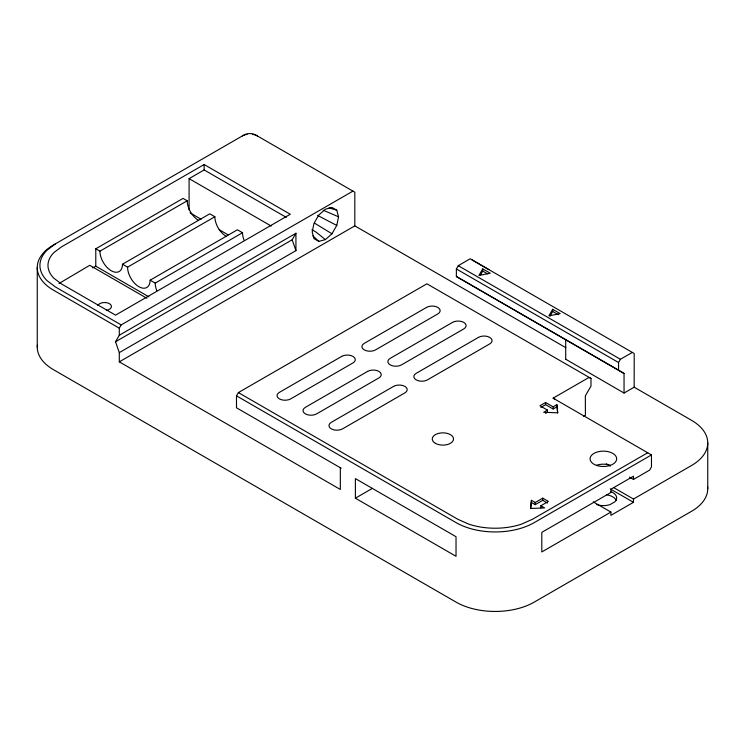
<?xml version="1.0" encoding="UTF-8"?>
<svg xmlns="http://www.w3.org/2000/svg" width="745" height="745" viewBox="0 0 745 745"><rect width="100%" height="100%" fill="white"/><g stroke="black" fill="none" stroke-linecap="round" stroke-linejoin="round"><path stroke-width="1.12" d="M355.384 498.191L355.384 478.607L456.024 536.707L456.024 556.292L355.384 498.191L372.416 488.357M472.013 259.865L634.2 353.503L634.172 387.195L624.049 393.043L624.04 373.496L456.368 276.507L456.368 268.964L458.25 265.704L470.132 258.776L488.943 269.653M545.582 404.665L545.582 402.496L553.107 406.835L553.107 409.005L545.582 404.665L540.879 407.375M545.582 402.496L539.939 405.755L547.463 410.095L547.463 412.264L545.582 413.354M557.577 412.944L556.869 404.665L553.107 406.835M629.451 477.135L633.474 479.463L633.492 476.204L610.9 489.232L610.9 492.492L541.801 532.358L541.801 551.952L610.9 512.076L610.9 515.335L633.474 502.307L633.474 499.048L613.861 487.724M540.861 505.753L548.385 501.413L542.742 498.154L535.217 502.493L531.455 500.323L530.514 508.472L544.623 507.922L540.861 505.753L540.861 507.922M530.757 508.602L531.455 500.323M336.777 225.428L338.547 216.804L336.777 210.22L331.963 207.436L325.379 209.205L318.795 215.044L313.971 223.388L312.211 232.012L313.971 238.596L318.795 241.38L325.379 239.611L331.963 233.772L336.777 225.428L317.603 215.417M552.678 309.305L548.916 315.833L560.203 313.654L552.678 309.305L552.688 311.475L549.996 316.141M340.335 467.739L340.335 489.465L119.293 361.846L119.293 352.618L115.531 341.759L119.293 335.241L119.293 328.182L121.174 324.922L352.934 191.12M115.531 341.759L292.17 239.778L295.933 233.26L119.293 335.241M341.21 468.251L236.491 407.794L236.491 395.846L238.372 392.587L426.913 283.808L590.99 378.46L590.99 386.068L585.346 395.846L585.421 415.375L583.456 416.511M624.04 373.496L618.555 370.144L618.546 362.526L620.427 359.276L632.319 352.413M482.741 268.889L478.942 275.464L490.266 273.238L482.741 268.889L482.751 271.059L480.581 274.812M55.465 243.829L46.991 250.208A52.653 30.396 0 0 0 46.991 280.604L55.465 286.983L121.174 324.922M58.967 283.519L89.763 265.295L146.867 298.27M624.049 393.043L565.827 359.276M633.474 479.463L649.584 470.142L651.475 466.882L651.465 454.934L553.107 398.147L589.109 377.38L590.99 378.46M204.139 164.515L61.472 246.874L53.957 252.527A44.598 25.749 0 0 0 53.957 278.285L61.472 283.938L115.531 315.144L290.289 214.253L204.139 164.515L204.139 169.944L286.285 217.372M189.09 209.978L189.09 178.632L204.139 169.944M148.879 296.827L95.779 266.17L95.779 248.793L183.065 198.393L187.209 200.787A15.962 9.219 60 0 0 198.496 220.334M95.779 248.793L99.923 251.177L187.209 200.787M92.771 267.902L95.779 266.17M99.923 251.177A15.962 9.219 60 0 0 111.21 270.733A15.962 9.219 60 0 0 122.497 264.214L209.783 213.815L214.858 216.748A15.962 9.219 60 0 0 226.145 236.305M122.497 264.214L127.572 267.148L214.858 216.748M127.572 267.148A15.962 9.219 60 0 0 138.859 286.695A15.962 9.219 60 0 0 150.145 280.176L237.431 229.786L242.516 232.719A15.962 9.219 60 0 0 244.025 240.104M150.145 280.176L155.23 283.109L242.516 232.719M119.293 352.618L295.933 250.637L295.933 233.26M119.293 361.846L354.816 225.875L565.809 347.682M547.463 410.095L543.701 412.264L557.809 412.814L556.869 404.665M553.107 409.005L556.869 406.835M531.455 502.493L535.217 504.663L542.742 500.323L547.445 503.043M647.703 452.764L532.517 519.256L521.481 524.154A52.653 30.396 0 0 1 468.829 524.154L457.784 519.256L238.372 392.587M651.465 454.934L534.277 522.59A55.335 31.951 0 0 1 456.024 522.59L236.491 395.846M633.474 499.048L691.546 465.504A55.335 31.951 0 0 0 691.546 420.32L634.172 387.195M329.057 207.836L336.777 210.22M338.547 216.804L323.181 210.211M314.52 223.127L331.963 233.772M311.904 229.749L315.973 232.012L325.379 239.611M482.751 271.059L487.454 273.778M552.688 311.475L558.331 314.735M458.25 265.704L620.427 359.276M456.368 268.964L618.546 362.526M456.368 276.507L618.555 370.144M189.09 178.632L271.236 226.061M190.087 212.874L201.113 219.235M219.142 229.646L228.156 234.852M606.29 463.762L610.323 466.091M610.313 488.953L633.474 502.307M593.234 501.879L610.9 512.076M119.293 328.182L53.454 290.168A55.335 31.951 0 0 1 53.454 244.984L244.081 134.929A8.158 4.712 0 0 1 255.619 134.929L354.816 192.21L354.816 225.875M553.107 398.147L554.988 399.236M312.872 235.876L318.795 241.38M292.17 239.778L295.933 250.637M707.75 442.912L707.75 488.701M565.697 339.813L565.697 359.351M542.742 498.154L542.742 500.323M535.217 502.493L535.217 504.663M37.25 267.576L37.25 347.077M606.821 494.848A13.298 7.683 0 0 1 616.227 500.277M97.874 305.469A6.919 3.995 0 0 1 109.441 303.681A6.919 3.995 0 0 1 106.339 310.358M611.002 491.672A13.298 7.674 0 0 1 614.895 501.795L610.025 504.607A13.298 7.674 0 0 1 596.726 504.607M596.717 465.197A13.298 7.683 0 0 1 610.025 465.197M707.629 486.625A55.335 31.951 0 0 1 691.546 511.293L534.277 602.09A55.335 31.951 0 0 1 456.024 602.09L53.454 369.669A55.335 31.951 0 0 1 37.371 345M156.739 290.503A15.962 9.219 60 0 1 155.23 283.109M242.321 135.944A10.644 6.146 0 0 1 247.098 134.361M252.602 134.361A10.644 6.146 0 0 1 257.37 135.944M341.676 356.408L279.384 392.373A7.981 4.61 0 0 0 279.384 398.892A7.981 4.61 0 0 0 290.671 398.892L352.962 362.927A7.981 4.61 0 0 0 352.962 356.408A7.981 4.61 0 0 0 341.676 356.408M426.54 307.415L364.249 343.371A7.981 4.61 0 0 0 364.249 349.889A7.981 4.61 0 0 0 375.536 349.889L437.827 313.924A7.981 4.61 0 0 0 437.827 307.406A7.981 4.61 0 0 0 426.54 307.415M367.63 371.392L305.348 407.357A7.981 4.61 0 0 0 305.348 413.875A7.981 4.61 0 0 0 316.634 413.875L378.916 377.911A7.981 4.61 0 0 0 378.916 371.392A7.981 4.61 0 0 0 367.63 371.392M452.494 322.399L390.203 358.364A7.981 4.61 0 0 0 390.203 364.882A7.981 4.61 0 0 0 401.49 364.882L463.781 328.918A7.981 4.61 0 0 0 463.781 322.399A7.981 4.61 0 0 0 452.494 322.399M393.593 386.385L331.301 422.341A7.981 4.61 0 0 0 331.301 428.859A7.981 4.61 0 0 0 342.588 428.859L404.88 392.894A7.981 4.61 0 0 0 404.88 386.385A7.981 4.61 0 0 0 393.593 386.385M478.458 337.383L416.166 373.347A7.981 4.61 0 0 0 416.166 379.866A7.981 4.61 0 0 0 427.453 379.866L489.744 343.901A7.981 4.61 0 0 0 489.744 337.383A7.981 4.61 0 0 0 478.458 337.383M435.369 443.322A10.626 6.137 0 0 0 453.156 440.565A10.626 6.137 0 0 0 440.137 433.05A10.626 6.137 0 0 0 435.369 443.322M596.717 465.467A13.298 7.683 0 0 0 616.674 458.818A13.298 7.683 0 0 0 596.717 452.168A13.298 7.683 0 0 0 596.717 465.467"/></g></svg>
